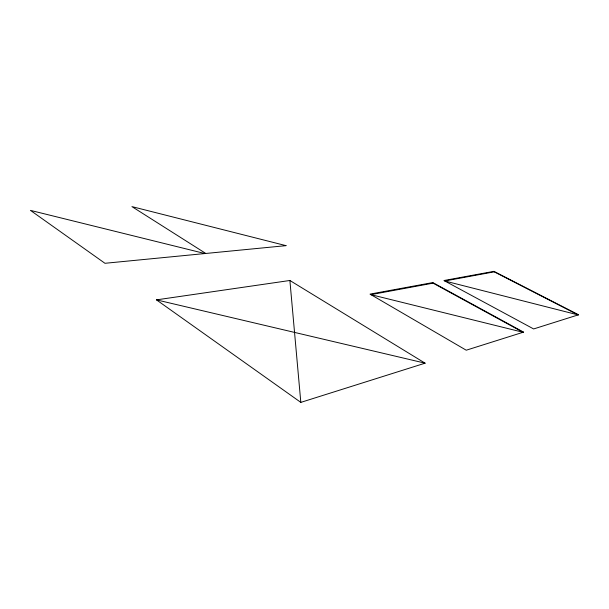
<?xml version="1.0" encoding="UTF-8"?>
<svg xmlns="http://www.w3.org/2000/svg" width="609" height="609" viewBox="0 0 609 609"><rect width="100%" height="100%" fill="white"/><g stroke="black" fill="none" stroke-linecap="round" stroke-linejoin="round"><path stroke-width="0.91" d="M300.823 402.382L425.105 363.177L289.884 280.483L156.467 299.864L300.823 402.382L289.884 280.483M156.467 299.864L425.105 363.177M523.55 332.126L466.235 350.205L370.021 294.117L432.801 282.576L523.55 332.126M578.55 314.777L533.636 328.944L443.946 280.528L493.922 271.348L578.55 314.777M433.083 283.147L370.911 294.642L523.04 332.286L433.083 283.147M494.264 271.842L444.783 280.985L578.139 314.906L494.264 271.842M204.906 253.55L104.969 263.294L30.45 210.379L204.906 253.55M286.017 245.648L205.804 253.466L131.94 206.618L286.017 245.648"/></g></svg>
